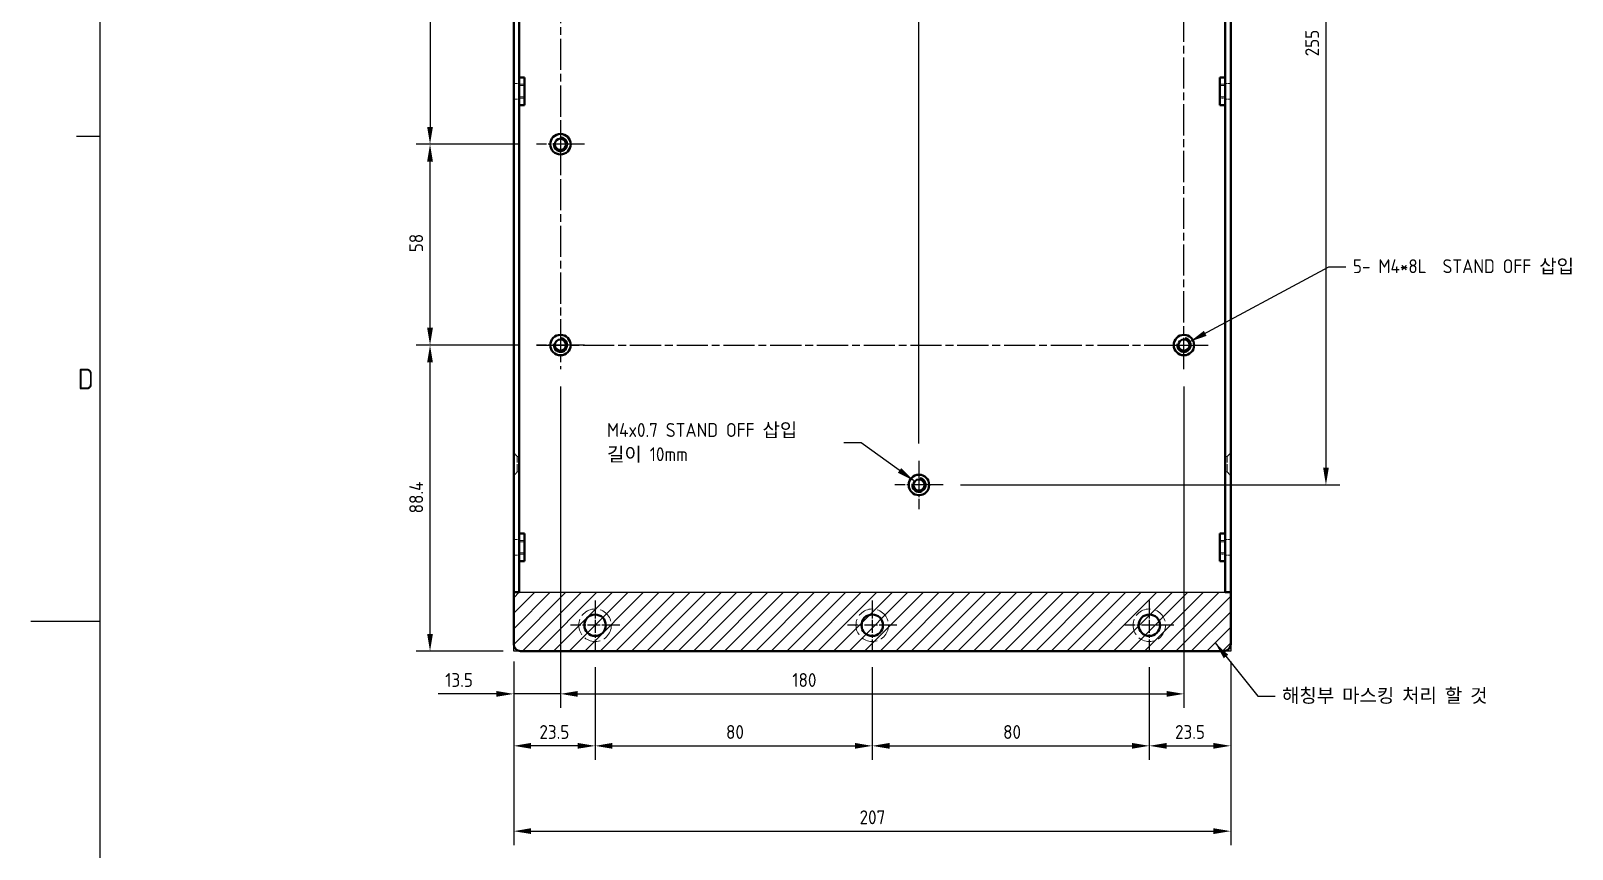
# Model space of a CAD drawing. Header units: millimetres. Extents: x 0 to 1188, y 0 to 840.
# Drawn here: x 0 to 445, y 354.2 to 590.5 of the extents above; entities that cross this region are included whole.
import ezdxf

# ---------------------------------------------------------------- set-up
doc = ezdxf.new("R2010")
doc.units = ezdxf.units.MM
doc.header["$LTSCALE"] = 2
doc.linetypes.add('CHAIN', pattern=[0.3543, 0.2362, -0.0295, 0.0591, -0.0295])
doc.linetypes.add('DASHED', pattern=[0.2067, 0.1654, -0.0413])
doc.layers.get('0').update_dxf_attribs({"color": 3, "lineweight": 25})
for name, color, linetype, lineweight in [('가려진 것(ISO)', 2, 'DASHED', 18), ('가시적인 것(ISO)', 3, 'Continuous', 40), ('가시적인 좁은 것(ISO)', 3, 'Continuous', 35), ('경계(ISO)', 7, 'Continuous', 25), ('기호(ISO)', 5, 'Continuous', 25), ('스케치 형상(ISO)', 3, 'Continuous', 25), ('중심 표식(ISO)', 1, 'Continuous', 25), ('중심선(ISO)', 1, 'Continuous', 25), ('치수(ISO)', 2, 'Continuous', 25), ('해치(ISO)', 7, 'Continuous', 18)]:
    doc.layers.add(name, color=color, linetype=linetype, lineweight=lineweight)
doc.styles.add('문자 텍스트_PSTEK_POSCO', font='isocp.shx')
doc.styles.add('치수 텍스트_PSTEK_POSCO', font='isocp.shx')
doc.dimstyles.new('치수_PSTEK_POSCO', dxfattribs={"dimscale": 2, "dimtxt": 2, "dimasz": 2.5, "dimexe": 2, "dimexo": 2.5, "dimgap": 1, "dimtad": 1, "dimrnd": 1e-08, "dimdsep": 46, "dimtxsty": '치수 텍스트_PSTEK_POSCO', "dimcen": 0.09, "dimdle": 10, "dimclrd": 7, "dimclre": 7, "dimclrt": 2, "dimadec": 1, "dimazin": 2, "dimtfac": 1, "dimtmove": 0, "dimatfit": 3, "dimfxl": 0, "dimtolj": 1, "dimlwd": -1, "dimlwe": -1, "dimarcsym": 0})
doc.dimstyles.new('치수_PSTEK_POSCO$7', dxfattribs={"dimscale": 2, "dimtxt": 2, "dimasz": 2.5, "dimexe": 2, "dimexo": 2.5, "dimgap": 1, "dimtad": 1, "dimrnd": 1e-08, "dimdsep": 46, "dimtxsty": '치수 텍스트_PSTEK_POSCO', "dimcen": 0.09, "dimdle": 10, "dimclrd": 7, "dimclre": 7, "dimclrt": 2, "dimadec": 1, "dimazin": 2, "dimtfac": 1, "dimtmove": 0, "dimatfit": 3, "dimfxl": 0, "dimtolj": 1, "dimlwd": -1, "dimlwe": -1, "dimarcsym": 0})

# ---------------------------------------------------------------- blocks, each defined once
blk = doc.blocks.new('경계 Default Border')
at = {"layer": '경계(ISO)'}
blk.add_line((10, 280), (6.6, 280), dxfattribs=at)
at = {"layer": '경계(ISO)', "flags": 128}
for points in [[(10, 10), (10, 410)], [(0, 210), (10, 210)]]:
    blk.add_lwpolyline(points, dxfattribs=at)
at = {"layer": '경계(ISO)', "color": 2, "insert": (6.77, 243.47), "char_height": 3, "attachment_point": 7, "style": '문자 텍스트_PSTEK_POSCO'}
blk.add_mtext('D', dxfattribs=at)
blk = doc.blocks.new('*D39')
at = {"layer": 'Defpoints', "color": 0}
for p in [(139.4, 413.34), (346.4, 413.34), (346.4, 359.38)]:
    blk.add_point(p, dxfattribs=at)
at = {"layer": '치수(ISO)', "color": 7}
for p, q in [((139.4, 408.34), (139.4, 355.38)), ((346.4, 408.34), (346.4, 355.38)), ((144.4, 359.38), (341.4, 359.38))]:
    blk.add_line(p, q, dxfattribs=at)
for points in [[(144.4, 360.22), (144.4, 358.55), (139.4, 359.38)], [(341.4, 360.22), (341.4, 358.55), (346.4, 359.38)]]:
    blk.add_solid(points, dxfattribs=at)
at = {"layer": '치수(ISO)', "color": 2, "insert": (239.25, 363.38), "char_height": 4, "attachment_point": 4, "style": '치수 텍스트_PSTEK_POSCO'}
blk.add_mtext('\\A1;207', dxfattribs=at)
blk = doc.blocks.new('*D40')
at = {"layer": 'Defpoints', "color": 0}
for p in [(152.9, 492.79), (139.4, 413.34), (139.4, 399.02)]:
    blk.add_point(p, dxfattribs=at)
at = {"layer": '치수(ISO)', "color": 7}
for p, q in [((152.9, 487.79), (152.9, 395.02)), ((139.4, 408.34), (139.4, 395.02)), ((134.4, 399.02), (117.64, 399.02)), ((152.9, 399.02), (139.4, 399.02)), ((157.9, 399.02), (162.9, 399.02))]:
    blk.add_line(p, q, dxfattribs=at)
for points in [[(134.4, 399.85), (134.4, 398.18), (139.4, 399.02)], [(157.9, 399.85), (157.9, 398.18), (152.9, 399.02)]]:
    blk.add_solid(points, dxfattribs=at)
at = {"layer": '치수(ISO)', "color": 2, "insert": (119.64, 403.02), "char_height": 4, "attachment_point": 4, "style": '치수 텍스트_PSTEK_POSCO'}
blk.add_mtext('\\A1;13.5', dxfattribs=at)
blk = doc.blocks.new('*D41')
at = {"layer": 'Defpoints', "color": 0}
for p in [(152.9, 492.79), (332.9, 492.79), (332.9, 399.02)]:
    blk.add_point(p, dxfattribs=at)
at = {"layer": '치수(ISO)', "color": 7}
for p, q in [((152.9, 487.79), (152.9, 395.02)), ((332.9, 487.79), (332.9, 395.02)), ((157.9, 399.02), (327.9, 399.02))]:
    blk.add_line(p, q, dxfattribs=at)
for points in [[(157.9, 399.85), (157.9, 398.18), (152.9, 399.02)], [(327.9, 399.85), (327.9, 398.18), (332.9, 399.02)]]:
    blk.add_solid(points, dxfattribs=at)
at = {"layer": '치수(ISO)', "color": 2, "insert": (219.83, 403.02), "char_height": 4, "attachment_point": 4, "style": '치수 텍스트_PSTEK_POSCO'}
blk.add_mtext('\\A1;180', dxfattribs=at)
blk = doc.blocks.new('*D50')
at = {"layer": 'Defpoints', "color": 0}
for p in [(115.25, 499.74), (145.95, 499.74), (141.4, 411.34)]:
    blk.add_point(p, dxfattribs=at)
at = {"layer": '치수(ISO)', "color": 7}
for p, q in [((140.95, 499.74), (111.25, 499.74)), ((115.25, 416.34), (115.25, 494.74)), ((136.4, 411.34), (111.25, 411.34))]:
    blk.add_line(p, q, dxfattribs=at)
for points in [[(114.41, 494.74), (116.08, 494.74), (115.25, 499.74)], [(114.41, 416.34), (116.08, 416.34), (115.25, 411.34)]]:
    blk.add_solid(points, dxfattribs=at)
at = {"layer": '치수(ISO)', "color": 2, "insert": (111.25, 451.14), "char_height": 4, "attachment_point": 4, "rotation": 90, "style": '치수 텍스트_PSTEK_POSCO'}
blk.add_mtext('\\A1;88.4', dxfattribs=at)
blk = doc.blocks.new('*D51')
at = {"layer": 'Defpoints', "color": 0}
for p in [(115.25, 557.74), (145.95, 557.74), (145.95, 499.74)]:
    blk.add_point(p, dxfattribs=at)
at = {"layer": '치수(ISO)', "color": 7}
for p, q in [((140.95, 557.74), (111.25, 557.74)), ((115.25, 504.74), (115.25, 552.74)), ((140.95, 499.74), (111.25, 499.74))]:
    blk.add_line(p, q, dxfattribs=at)
for points in [[(114.41, 552.74), (116.08, 552.74), (115.25, 557.74)], [(114.41, 504.74), (116.08, 504.74), (115.25, 499.74)]]:
    blk.add_solid(points, dxfattribs=at)
at = {"layer": '치수(ISO)', "color": 2, "insert": (111.25, 526.54), "char_height": 4, "attachment_point": 4, "rotation": 90, "style": '치수 텍스트_PSTEK_POSCO'}
blk.add_mtext('\\A1;58', dxfattribs=at)
blk = doc.blocks.new('*D70')
at = {"layer": 'Defpoints', "color": 0}
for p in [(145.95, 702.74), (115.25, 557.74), (145.95, 557.74)]:
    blk.add_point(p, dxfattribs=at)
at = {"layer": '치수(ISO)', "color": 7}
for p, q in [((140.95, 702.74), (111.25, 702.74)), ((115.25, 697.74), (115.25, 562.74)), ((140.95, 557.74), (111.25, 557.74))]:
    blk.add_line(p, q, dxfattribs=at)
for points in [[(114.41, 697.74), (116.08, 697.74), (115.25, 702.74)], [(114.41, 562.74), (116.08, 562.74), (115.25, 557.74)]]:
    blk.add_solid(points, dxfattribs=at)
at = {"layer": '치수(ISO)', "color": 2, "insert": (111.25, 626.76), "char_height": 4, "attachment_point": 4, "rotation": 90, "style": '치수 텍스트_PSTEK_POSCO'}
blk.add_mtext('\\A1;145', dxfattribs=at)
blk = doc.blocks.new('*D103')
at = {"layer": 'Defpoints', "color": 0}
for p in [(252.85, 714.34), (263.35, 459.34), (373.9, 459.34)]:
    blk.add_point(p, dxfattribs=at)
at = {"layer": '치수(ISO)', "color": 7}
for p, q in [((257.85, 714.34), (377.9, 714.34)), ((373.9, 709.34), (373.9, 464.34)), ((268.35, 459.34), (377.9, 459.34))]:
    blk.add_line(p, q, dxfattribs=at)
for points in [[(373.07, 709.34), (374.73, 709.34), (373.9, 714.34)], [(373.07, 464.34), (374.73, 464.34), (373.9, 459.34)]]:
    blk.add_solid(points, dxfattribs=at)
at = {"layer": '치수(ISO)', "color": 2, "insert": (369.9, 583.11), "char_height": 4, "attachment_point": 4, "rotation": 90, "style": '치수 텍스트_PSTEK_POSCO'}
blk.add_mtext('\\A1;255', dxfattribs=at)
blk = doc.blocks.new('*D104')
at = {"layer": 'Defpoints', "color": 0}
for p in [(256.4, 744.51), (245.9, 721.29), (256.4, 466.29)]:
    blk.add_point(p, dxfattribs=at)
at = {"layer": '치수(ISO)', "color": 7}
for p, q in [((245.9, 726.29), (245.9, 748.51)), ((256.4, 471.29), (256.4, 748.51)), ((240.9, 744.51), (222.45, 744.51)), ((256.4, 744.51), (245.9, 744.51)), ((261.4, 744.51), (266.4, 744.51))]:
    blk.add_line(p, q, dxfattribs=at)
for points in [[(240.9, 745.34), (240.9, 743.68), (245.9, 744.51)], [(261.4, 745.34), (261.4, 743.68), (256.4, 744.51)]]:
    blk.add_solid(points, dxfattribs=at)
at = {"layer": '치수(ISO)', "color": 2, "insert": (224.45, 748.51), "char_height": 4, "attachment_point": 4, "style": '치수 텍스트_PSTEK_POSCO'}
blk.add_mtext('\\A1;10.5', dxfattribs=at)
blk = doc.blocks.new('*D105')
at = {"layer": 'Defpoints', "color": 0}
for p in [(139.4, 411.34), (162.9, 411.74), (139.4, 384.01)]:
    blk.add_point(p, dxfattribs=at)
at = {"layer": '치수(ISO)', "color": 7}
for p, q in [((139.4, 406.34), (139.4, 380.01)), ((162.9, 406.74), (162.9, 380.01)), ((157.9, 384.01), (144.4, 384.01))]:
    blk.add_line(p, q, dxfattribs=at)
for points in [[(144.4, 384.85), (144.4, 383.18), (139.4, 384.01)], [(157.9, 384.85), (157.9, 383.18), (162.9, 384.01)]]:
    blk.add_solid(points, dxfattribs=at)
at = {"layer": '치수(ISO)', "color": 2, "insert": (146.82, 388.01), "char_height": 4, "attachment_point": 4, "style": '치수 텍스트_PSTEK_POSCO'}
blk.add_mtext('\\A1;23.5', dxfattribs=at)
blk = doc.blocks.new('*D106')
at = {"layer": 'Defpoints', "color": 0}
for p in [(162.9, 411.74), (242.9, 411.74), (242.9, 384.01)]:
    blk.add_point(p, dxfattribs=at)
at = {"layer": '치수(ISO)', "color": 7}
for p, q in [((162.9, 406.74), (162.9, 380.01)), ((242.9, 406.74), (242.9, 380.01)), ((167.9, 384.01), (237.9, 384.01))]:
    blk.add_line(p, q, dxfattribs=at)
for points in [[(167.9, 384.85), (167.9, 383.18), (162.9, 384.01)], [(237.9, 384.85), (237.9, 383.18), (242.9, 384.01)]]:
    blk.add_solid(points, dxfattribs=at)
at = {"layer": '치수(ISO)', "color": 2, "insert": (200.7, 388.01), "char_height": 4, "attachment_point": 4, "style": '치수 텍스트_PSTEK_POSCO'}
blk.add_mtext('\\A1;80', dxfattribs=at)
blk = doc.blocks.new('*D107')
at = {"layer": 'Defpoints', "color": 0}
for p in [(242.9, 411.34), (322.9, 411.74), (322.9, 384.01)]:
    blk.add_point(p, dxfattribs=at)
at = {"layer": '치수(ISO)', "color": 7}
for p, q in [((242.9, 406.34), (242.9, 380.01)), ((322.9, 406.74), (322.9, 380.01)), ((247.9, 384.01), (317.9, 384.01))]:
    blk.add_line(p, q, dxfattribs=at)
for points in [[(247.9, 384.85), (247.9, 383.18), (242.9, 384.01)], [(317.9, 384.85), (317.9, 383.18), (322.9, 384.01)]]:
    blk.add_solid(points, dxfattribs=at)
at = {"layer": '치수(ISO)', "color": 2, "insert": (280.7, 388.01), "char_height": 4, "attachment_point": 4, "style": '치수 텍스트_PSTEK_POSCO'}
blk.add_mtext('\\A1;80', dxfattribs=at)
blk = doc.blocks.new('*D108')
at = {"layer": 'Defpoints', "color": 0}
for p in [(322.9, 411.74), (346.4, 411.34), (346.4, 384.01)]:
    blk.add_point(p, dxfattribs=at)
at = {"layer": '치수(ISO)', "color": 7}
for p, q in [((322.9, 406.74), (322.9, 380.01)), ((346.4, 406.34), (346.4, 380.01)), ((327.9, 384.01), (341.4, 384.01))]:
    blk.add_line(p, q, dxfattribs=at)
for points in [[(327.9, 384.85), (327.9, 383.18), (322.9, 384.01)], [(341.4, 384.85), (341.4, 383.18), (346.4, 384.01)]]:
    blk.add_solid(points, dxfattribs=at)
at = {"layer": '치수(ISO)', "color": 2, "insert": (330.32, 388.01), "char_height": 4, "attachment_point": 4, "style": '치수 텍스트_PSTEK_POSCO'}
blk.add_mtext('\\A1;23.5', dxfattribs=at)
blk = doc.blocks.new('*D109')
at = {"layer": 'Defpoints', "color": 0}
for p in [(346.4, 744.51), (346.4, 733.94), (256.4, 466.29)]:
    blk.add_point(p, dxfattribs=at)
at = {"layer": '치수(ISO)', "color": 7}
for p, q in [((256.4, 471.29), (256.4, 748.51)), ((261.4, 744.51), (341.4, 744.51))]:
    blk.add_line(p, q, dxfattribs=at)
for points in [[(261.4, 745.34), (261.4, 743.68), (256.4, 744.51)], [(341.4, 745.34), (341.4, 743.68), (346.4, 744.51)]]:
    blk.add_solid(points, dxfattribs=at)
at = {"layer": '치수(ISO)', "color": 2, "insert": (289.64, 748.51), "char_height": 4, "attachment_point": 4, "style": '치수 텍스트_PSTEK_POSCO'}
blk.add_mtext('\\A1;90', dxfattribs=at)

msp = doc.modelspace()

# ---------------------------------------------------------------- hatches: boundary and pattern name
at = {"layer": '해치(ISO)'}
h = msp.add_hatch(dxfattribs=at)
h.set_pattern_fill('ANSI31', color=1, scale=25.4, style=0)
h.set_pattern_definition([(45, (0, 0), (-2.245064, 2.245064), [])])
h.paths.add_polyline_path([(346.402, 428.343), (346.402, 411.343), (139.402, 411.343), (139.402, 428.343)])

# ---------------------------------------------------------------- linework, layer by layer
at = {"layer": '가려진 것(ISO)', "ltscale": 1.523657}
for p, q in [((139.402, 575.293), (141.002, 575.293)), ((344.802, 575.293), (346.402, 575.293)), ((139.402, 570.793), (141.002, 570.793)), ((344.802, 570.793), (346.402, 570.793)), ((139.402, 443.593), (141.002, 443.593)), ((344.802, 443.593), (346.402, 443.593)), ((139.402, 439.093), (141.002, 439.093)), ((344.802, 439.093), (346.402, 439.093))]:
    msp.add_line(p, q, dxfattribs=at)
at = {"layer": '가려진 것(ISO)', "ltscale": 1.428422}
for p, q in [((142.502, 575.043), (141.002, 575.043)), ((142.502, 574.664), (141.002, 574.664)), ((344.802, 575.043), (343.302, 575.043)), ((344.802, 574.664), (343.302, 574.664)), ((142.502, 571.422), (141.002, 571.422)), ((141.002, 571.043), (142.502, 571.043)), ((344.802, 571.422), (343.302, 571.422)), ((343.302, 571.043), (344.802, 571.043)), ((142.502, 443.343), (141.002, 443.343)), ((142.502, 442.964), (141.002, 442.964)), ((344.802, 443.343), (343.302, 443.343)), ((344.802, 442.964), (343.302, 442.964)), ((142.502, 439.722), (141.002, 439.722)), ((141.002, 439.343), (142.502, 439.343)), ((344.802, 439.722), (343.302, 439.722)), ((343.302, 439.343), (344.802, 439.343))]:
    msp.add_line(p, q, dxfattribs=at)
at = {"layer": '가려진 것(ISO)', "ltscale": 1.346724}
for p, q in [((140.402, 467.593), (139.402, 468.593)), ((345.402, 467.593), (346.402, 468.593)), ((140.402, 463.093), (139.402, 462.093)), ((345.402, 463.093), (346.402, 462.093))]:
    msp.add_line(p, q, dxfattribs=at)
at = {"layer": '가려진 것(ISO)', "ltscale": 6.731654}
for p, q in [((140.402, 463.093), (140.402, 467.593)), ((345.402, 463.093), (345.402, 467.593))]:
    msp.add_line(p, q, dxfattribs=at)
at = {"layer": '가려진 것(ISO)', "ltscale": 0.571309}
for p, q in [((140.402, 467.593), (141.002, 467.593)), ((344.802, 467.593), (345.402, 467.593)), ((140.402, 463.093), (141.002, 463.093)), ((344.802, 463.093), (345.402, 463.093))]:
    msp.add_line(p, q, dxfattribs=at)
at = {"layer": '가려진 것(ISO)', "ltscale": 14.286875}
for centre in [(162.902, 418.843), (242.902, 418.843), (322.902, 418.843)]:
    msp.add_circle(centre, 4.7, dxfattribs=at)
at = {"layer": '가시적인 것(ISO)'}
for p, q in [((139.402, 428.343), (139.402, 719.743)), ((141.002, 428.343), (141.002, 719.743)), ((344.802, 719.743), (344.802, 428.343)), ((346.402, 719.743), (346.402, 428.343)), ((141.002, 577.043), (142.502, 577.043)), ((142.502, 577.043), (142.502, 569.043)), ((343.302, 569.043), (343.302, 577.043)), ((344.802, 577.043), (343.302, 577.043)), ((141.002, 569.043), (142.502, 569.043)), ((344.802, 569.043), (343.302, 569.043)), ((141.002, 445.343), (142.502, 445.343)), ((142.502, 445.343), (142.502, 437.343)), ((343.302, 437.343), (343.302, 445.343)), ((344.802, 445.343), (343.302, 445.343)), ((141.002, 437.343), (142.502, 437.343)), ((344.802, 437.343), (343.302, 437.343)), ((139.402, 413.343), (139.402, 428.343)), ((141.002, 428.343), (139.402, 428.343)), ((346.402, 428.343), (344.802, 428.343)), ((346.402, 428.343), (346.402, 413.343)), ((344.402, 411.343), (141.402, 411.343))]:
    msp.add_line(p, q, dxfattribs=at)
for centre, radius in [((152.902, 557.743), 2.95), ((152.902, 557.743), 1.621), ((152.902, 499.743), 2.95), ((152.902, 499.743), 1.621), ((332.902, 499.743), 2.95), ((332.902, 499.743), 1.621), ((256.402, 459.343), 2.95), ((256.402, 459.343), 1.621), ((162.902, 418.843), 3.1), ((242.902, 418.843), 3.1), ((322.902, 418.843), 3.1)]:
    msp.add_circle(centre, radius, dxfattribs=at)
for centre, start, end in [((141.402, 413.343), 180, 270), ((344.402, 413.343), 270, 0)]:
    msp.add_arc(centre, 2, start, end, dxfattribs=at)
at = {"layer": '가시적인 좁은 것(ISO)'}
for centre in [(152.902, 557.743), (152.902, 499.743), (332.902, 499.743), (256.402, 459.343)]:
    msp.add_arc(centre, 2, 170, 80, dxfattribs=at)
at = {"layer": '스케치 형상(ISO)'}
for p, q in [((139.402, 428.343), (346.402, 428.343)), ((139.402, 411.343), (139.402, 428.343)), ((346.402, 428.343), (346.402, 411.343)), ((346.402, 411.343), (139.402, 411.343))]:
    msp.add_line(p, q, dxfattribs=at)
at = {"layer": '중심 표식(ISO)', "linetype": 'CHAIN', "ltscale": 7.722792}
for p, q in [((152.902, 564.693), (152.902, 550.793)), ((159.852, 557.743), (145.952, 557.743)), ((159.852, 499.743), (145.952, 499.743)), ((325.952, 499.743), (339.852, 499.743)), ((256.402, 466.293), (256.402, 452.393)), ((263.352, 459.343), (249.452, 459.343))]:
    msp.add_line(p, q, dxfattribs=at)
at = {"layer": '중심 표식(ISO)', "linetype": 'CHAIN', "ltscale": 7.889472}
for p, q in [((162.902, 425.943), (162.902, 411.743)), ((242.902, 425.943), (242.902, 411.743)), ((322.902, 425.943), (322.902, 411.743)), ((170.002, 418.843), (155.802, 418.843)), ((250.002, 418.843), (235.802, 418.843)), ((330.002, 418.843), (315.802, 418.843))]:
    msp.add_line(p, q, dxfattribs=at)
at = {"layer": '중심선(ISO)', "linetype": 'CHAIN', "ltscale": 19.051651}
for p, q in [((152.902, 709.693), (152.902, 492.793)), ((332.902, 492.793), (332.902, 709.693)), ((145.952, 499.743), (339.852, 499.743))]:
    msp.add_line(p, q, dxfattribs=at)

# ---------------------------------------------------------------- block references
at = {"xscale": 2, "yscale": 2, "zscale": 2}
msp.add_blockref('경계 Default Border', (0, 0), dxfattribs=at)

# ---------------------------------------------------------------- texts
at = {"layer": '기호(ISO)', "color": 2, "char_height": 4, "attachment_point": 4, "style": '치수 텍스트_PSTEK_POSCO'}
for s, insert, width, line_spacing_factor in [('{5- M4*8L  STAND OFF 삽입}', (381.684, 522.333), 73.09559, 0.35), ('{M4x0.7 STAND OFF 삽입 \\P길이 10mm}', (166.341, 471.504), 66.35423, 1.05)]:
    msp.add_mtext(s, dxfattribs=dict(at, insert=insert, width=width, line_spacing_factor=line_spacing_factor))
at = {"layer": '기호(ISO)', "color": 1, "insert": (361.201, 398.328), "char_height": 4, "width": 68.8534, "attachment_point": 4, "style": '치수 텍스트_PSTEK_POSCO'}
msp.add_mtext('{\\fISOCP|b0|i0;\\H4.0000;해칭부 마스킹 처리 할 것}', dxfattribs=at)

# ---------------------------------------------------------------- dimensions: what is measured, and where the dimension line sits
at = {"layer": '치수(ISO)', "color": 7}
for base, p1, p2, angle, override, picture, middle in [((256.402, 744.509), (245.902, 721.293), (256.402, 466.293), 180, {"dimdec": 2, "dimtp": 0, "dimtm": 0, "dimtdec": 2, "dimtofl": 1, "dimatfit": 1}, '*D104', (228.329, 744.509)), ((346.402, 744.509), (256.402, 466.293), (346.402, 733.943), 180, {"dimdec": 2, "dimse2": 1, "dimtp": 0, "dimtm": 0, "dimtdec": 2, "dimtofl": 0, "dimatfit": 1}, '*D109', (291.921, 744.509)), ((373.901, 459.343), (252.852, 714.343), (263.352, 459.343), 90, {"dimdec": 2, "dimtp": 0, "dimtm": 0, "dimtdec": 2, "dimtofl": 0, "dimatfit": 1}, '*D103', (373.901, 586.843)), ((115.245, 557.743), (145.952, 702.743), (145.952, 557.743), 90, {"dimdec": 2, "dimtp": 0, "dimtm": 0, "dimtdec": 2, "dimtofl": 0, "dimatfit": 1}, '*D70', (115.245, 630.243)), ((115.245, 557.743), (145.952, 499.743), (145.952, 557.743), 90, {"dimdec": 2, "dimtp": 0, "dimtm": 0, "dimtdec": 2, "dimtofl": 0, "dimatfit": 1}, '*D51', (115.245, 528.743)), ((115.245, 499.743), (141.402, 411.343), (145.952, 499.743), 90, {"dimdec": 2, "dimtp": 0, "dimtm": 0, "dimtdec": 2, "dimtofl": 0, "dimatfit": 1}, '*D50', (115.245, 455.543)), ((139.402, 399.016), (152.902, 492.793), (139.402, 413.343), 180, {"dimdec": 2, "dimtp": 0, "dimtm": 0, "dimtdec": 2, "dimtofl": 1, "dimatfit": 1}, '*D40', (123.519, 399.016)), ((332.902, 399.016), (152.902, 492.793), (332.902, 492.793), 180, {"dimdec": 2, "dimtp": 0, "dimtm": 0, "dimtdec": 2, "dimtofl": 0, "dimatfit": 1}, '*D41', (223.028, 399.016)), ((346.402, 359.384), (139.402, 413.343), (346.402, 413.343), 180, {"dimdec": 2, "dimtp": 0, "dimtm": 0, "dimtdec": 2, "dimtofl": 0, "dimatfit": 1}, '*D39', (242.902, 359.384)), ((139.402, 384.014), (162.902, 411.743), (139.402, 411.343), 180, {"dimdec": 2, "dimtp": 0, "dimtm": 0, "dimtdec": 2, "dimtofl": 0, "dimatfit": 1}, '*D105', (151.152, 384.014)), ((242.902, 384.014), (162.902, 411.743), (242.902, 411.743), 180, {"dimdec": 2, "dimtp": 0, "dimtm": 0, "dimtdec": 2, "dimtofl": 0, "dimatfit": 1}, '*D106', (202.902, 384.014)), ((322.902, 384.014), (242.902, 411.343), (322.902, 411.743), 180, {"dimdec": 2, "dimtp": 0, "dimtm": 0, "dimtdec": 2, "dimtofl": 0, "dimatfit": 1}, '*D107', (282.902, 384.014)), ((346.402, 384.014), (322.902, 411.743), (346.402, 411.343), 180, {"dimdec": 2, "dimtp": 0, "dimtm": 0, "dimtdec": 2, "dimtofl": 0, "dimatfit": 1}, '*D108', (334.652, 384.014))]:
    dim = msp.add_linear_dim(base=base, p1=p1, p2=p2, angle=angle, dimstyle='치수_PSTEK_POSCO', override=override, dxfattribs=at)
    dim.commit()
    dim.dimension.update_dxf_attribs({"geometry": picture, "text_midpoint": middle, "dimtype": 160})

# ---------------------------------------------------------------- leaders
at = {"layer": '기호(ISO)', "color": 7, "annotation_type": 0, "has_hookline": 1}
for points, hookline_direction, text_width in [([(334.634, 500.743), (374.684, 522.333), (379.684, 522.333)], 0, 63.296), ([(254.863, 460.62), (239.695, 471.504), (234.695, 471.504)], 1, 55.696), ([(341.921, 413.721), (354.201, 398.328), (359.201, 398.328)], 0, 60.349)]:
    msp.add_leader(points, dimstyle='치수_PSTEK_POSCO$7', override={"dimtad": 0}, dxfattribs=dict(at, hookline_direction=hookline_direction, text_width=text_width))

doc.saveas('drawing.dxf')
